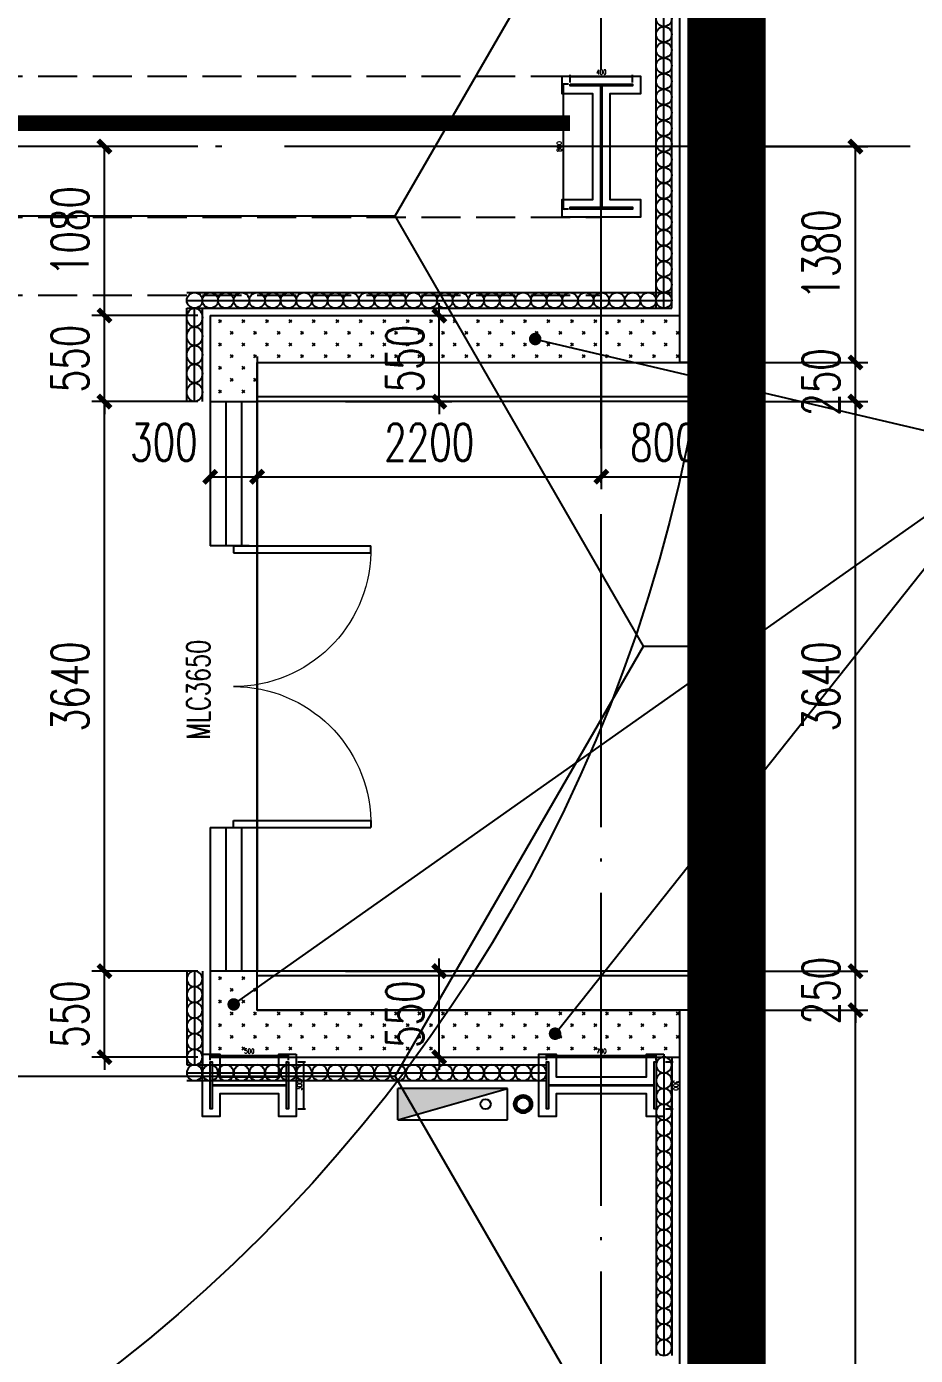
# Model space of a CAD drawing. Extents: x -821772 to -21949, y 506164 to 1049594.
# Drawn here: x -132528 to -126847, y 559144 to 567637 of the extents above; entities that cross this region are included whole.
import ezdxf
from ezdxf.xclip import XClip

# ---------------------------------------------------------------- set-up
doc = ezdxf.new("R2010")
doc.units = 0
doc.header["$LTSCALE"] = 1000
doc.header["$MEASUREMENT"] = 0
doc.header["$XCLIPFRAME"] = 2
for name, pattern in [('10平面20250807_t3$0$CENTER', [2, 1.25, -0.25, 0.25, -0.25]), ('10平面20250807_t3$0$DASH', [0.35, 0.25, -0.1]), ('10平面20250807_t3$0$DOTE', [2.42, 2, -0.2, 0.02, -0.2]), ('DASH', [0.35, 0.25, -0.1])]:
    doc.linetypes.add(name, pattern=pattern)
doc.layers.get('Defpoints').update_dxf_attribs({"color": 210})
for name, color, linetype, lineweight in [('1-防火分区线', 201, 'DASH', 50), ('10平面20250807_t3$0$LG-ZF消防', 1, 'Continuous', 60), ('10平面20250807_t3$0$柱间支撑', 8, '10平面20250807_t3$0$CENTER', 0)]:
    doc.layers.add(name, color=color, linetype=linetype, lineweight=lineweight)
for name, color, linetype in [('10平面20250807_t3$0$10平面$0$WINDOW', 8, 'Continuous'), ('10平面20250807_t3$0$10平面$0$WINDOW_TEXT', 8, 'Continuous'), ('10平面20250807_t3$0$A-AXIS-DOTE', 8, '10平面20250807_t3$0$DOTE'), ('10平面20250807_t3$0$A-AXIS-DP', 8, 'Continuous'), ('10平面20250807_t3$0$A-AXIS-SYMB', 8, 'Continuous'), ('10平面20250807_t3$0$A-CURTAIN', 8, 'Continuous'), ('10平面20250807_t3$0$A-HATCH-2', 8, 'Continuous'), ('10平面20250807_t3$0$A-HRAIL', 8, 'Continuous'), ('10平面20250807_t3$0$A-LIN-V', 8, 'Continuous'), ('10平面20250807_t3$0$A-WINDOW', 8, 'Continuous'), ('10平面20250807_t3$0$AS-COLN', 8, 'Continuous'), ('10平面20250807_t3$0$AS-WALL', 8, 'Continuous'), ('10平面20250807_t3$0$AS-结构边线层', 8, 'Continuous'), ('10平面20250807_t3$0$CURTWALL', 8, 'Continuous'), ('10平面20250807_t3$0$DIM_SYMB', 8, 'Continuous'), ('10平面20250807_t3$0$PUB_HATCH', 8, 'Continuous'), ('10平面20250807_t3$0$SB_ZF消火栓', 10, 'Continuous'), ('10平面20250807_t3$0$SB_ZF消火栓M', 10, 'Continuous'), ('10平面20250807_t3$0$WINDOW', 8, 'Continuous'), ('PUB_HATCH', 8, 'Continuous')]:
    doc.layers.add(name, color=color, linetype=linetype)
doc.styles.add('10平面20250807_t3$0$10平面$0$_TCH_WINDOW', font='SIMPLEX', dxfattribs={"height": 3.5, "bigfont": 'GBCBIG'})
doc.styles.add('10平面20250807_t3$0$_TCH_DIM_T3', font='SIMPLEX', dxfattribs={"width": 0.705882, "bigfont": 'GBCBIG'})
doc.dimstyles.new('10平面20250807_t3$0$_TCH_ARCH&&10', dxfattribs={"dimtxt": 29.75, "dimasz": 10, "dimexe": 10, "dimexo": 10, "dimgap": 12.625, "dimtad": 1, "dimdec": 0, "dimzin": 0, "dimdsep": 46, "dimtxsty": '10平面20250807_t3$0$_TCH_DIM_T3', "dimblk": '10平面20250807_t3$0$_ArchTick', "dimcen": 0.09, "dimclrt": 7, "dimazin": 2, "dimtfac": 1, "dimtdec": 0, "dimtix": 1, "dimtmove": 2, "dimatfit": 3, "dimfxl": 0, "dimtolj": 1, "dimtzin": 0, "dimarcsym": 0})
doc.dimstyles.new('10平面20250807_t3$0$_TCH_ARCH&&80', dxfattribs={"dimtxt": 238, "dimasz": 80, "dimexe": 80, "dimexo": 80, "dimgap": 101, "dimtad": 1, "dimdec": 0, "dimzin": 0, "dimdsep": 46, "dimtxsty": '10平面20250807_t3$0$_TCH_DIM_T3', "dimblk": '10平面20250807_t3$0$_ArchTick', "dimcen": 0.09, "dimclrt": 7, "dimazin": 2, "dimtfac": 1, "dimtdec": 0, "dimtix": 1, "dimtmove": 2, "dimatfit": 3, "dimfxl": 0, "dimtolj": 1, "dimtzin": 0, "dimarcsym": 0})
pattern_1 = [(45, (25.49, 21.51), (-75.000002, 75.000002), [24, -82.06602]), (135, (192.46, 21.51), (-75.000002, -75.000002), [24, -82.06602])]

# ---------------------------------------------------------------- blocks, each defined once
blk = doc.blocks.new('10平面20250807_t3$0$dote')
at = {"layer": '10平面20250807_t3$0$A-AXIS-DOTE'}
blk.add_line((91882.2, -264080), (91882.2, 36662.3), dxfattribs=at)
at = {"layer": '10平面20250807_t3$0$A-AXIS-DOTE', "ltscale": 2}
blk.add_line((98696.4, -237950), (-97273.6, -237950), dxfattribs=at)
blk = doc.blocks.new('10平面20250807_t3$0$43243')
at = {"layer": '10平面20250807_t3$0$AS-结构边线层'}
blk.add_lwpolyline([(-155994.2, 548520), (-146454.2, 548520), (-146454.2, 549070), (-144354.2, 549070), (-144354.2, 548520), (-128354.2, 548520), (-128354.2, 548810), (-128054.2, 548810), (-128054.2, 561350), (-131054.2, 561350), (-131054.2, 565490), (-128054.2, 565490), (-128054.2, 594490), (-131054.6, 594490), (-131054.6, 601390), (-128054.2, 601390), (-128054.2, 621119.8), (-128354.2, 621119.8), (-144354.2, 621119.8), (-144354.2, 620570), (-146454.2, 620569.9), (-146454.2, 621119.9), (-155994.2, 621119.9)], dxfattribs=at)
blk = doc.blocks.new('10平面20250807_t3$0$4324324')
at = {"layer": '10平面20250807_t3$0$A-HATCH-2', "linetype": '10平面20250807_t3$0$DASH'}
for p, q in [((-313054.2, 567320), (-128854.2, 567320)), ((-313054.2, 566419.9), (-128854.2, 566419.9)), ((-313054.2, 565919.9), (-128854.2, 565919.9))]:
    blk.add_line(p, q, dxfattribs=at)
blk = doc.blocks.new('10平面20250807_t3$0$_ArchTick')
at = {"color": 0, "linetype": 'ByBlock', "const_width": 0.4}
blk.add_lwpolyline([(-0.5, -0.5), (0.5, 0.5)], dxfattribs=at)
blk = doc.blocks.new('*D10492')
at = {"layer": '10平面20250807_t3$0$A-AXIS-DP', "color": 0, "lineweight": -2}
for p, q in [((-165054.2, 621030), (-165054.2, 621078.7)), ((-165054.2, 621068.7), (-164654.2, 621068.7)), ((-164654.2, 621030), (-164654.2, 621078.7))]:
    blk.add_line(p, q, dxfattribs=at)
at = {"layer": 'Defpoints', "color": 0}
for p in [(-164654.2, 621068.7), (-165054.2, 621020), (-164654.2, 621020)]:
    blk.add_point(p, dxfattribs=at)
at = {"layer": '10平面20250807_t3$0$A-AXIS-DP', "color": 0, "lineweight": -2, "xscale": 10, "yscale": 10, "zscale": 10, "rotation": 180}
blk.add_blockref('10平面20250807_t3$0$_ArchTick', (-165054.2, 621068.7), dxfattribs=at)
at = {"layer": '10平面20250807_t3$0$A-AXIS-DP', "color": 0, "lineweight": -2, "xscale": 10, "yscale": 10, "zscale": 10}
blk.add_blockref('10平面20250807_t3$0$_ArchTick', (-164654.2, 621068.7), dxfattribs=at)
at = {"layer": '10平面20250807_t3$0$A-AXIS-DP', "color": 7, "insert": (-164854.2, 621096.2), "char_height": 29.75, "attachment_point": 5, "style": '10平面20250807_t3$0$_TCH_DIM_T3'}
blk.add_mtext('\\A1;400', dxfattribs=at)
blk = doc.blocks.new('*D10493')
at = {"layer": '10平面20250807_t3$0$A-AXIS-DP', "color": 0, "lineweight": -2}
for p, q in [((-165064.2, 621020), (-165105.4, 621020)), ((-165095.4, 620220), (-165095.4, 621020)), ((-165064.2, 620220), (-165105.4, 620220))]:
    blk.add_line(p, q, dxfattribs=at)
at = {"layer": 'Defpoints', "color": 0}
for p in [(-165095.4, 621020), (-165054.2, 621020), (-165054.2, 620220)]:
    blk.add_point(p, dxfattribs=at)
at = {"layer": '10平面20250807_t3$0$A-AXIS-DP', "color": 0, "lineweight": -2, "xscale": 10, "yscale": 10, "zscale": 10}
for p, rotation in [((-165095.4, 621020), 90), ((-165095.4, 620220), 270)]:
    blk.add_blockref('10平面20250807_t3$0$_ArchTick', p, dxfattribs=dict(at, rotation=rotation))
at = {"layer": '10平面20250807_t3$0$A-AXIS-DP', "color": 7, "insert": (-165122.9, 620620), "char_height": 29.75, "attachment_point": 5, "rotation": 90, "style": '10平面20250807_t3$0$_TCH_DIM_T3'}
blk.add_mtext('\\A1;800', dxfattribs=at)
blk = doc.blocks.new('*D10488')
at = {"layer": '10平面20250807_t3$0$A-AXIS-DP', "color": 0, "lineweight": -2}
for p, q in [((-195790, 766880), (-195790, 766928.7)), ((-195790, 766918.7), (-195490, 766918.7)), ((-195490, 766880), (-195490, 766928.7))]:
    blk.add_line(p, q, dxfattribs=at)
at = {"layer": 'Defpoints', "color": 0}
for p in [(-195490, 766918.7), (-195790, 766870), (-195490, 766870)]:
    blk.add_point(p, dxfattribs=at)
at = {"layer": '10平面20250807_t3$0$A-AXIS-DP', "color": 0, "lineweight": -2, "xscale": 10, "yscale": 10, "zscale": 10, "rotation": 180}
blk.add_blockref('10平面20250807_t3$0$_ArchTick', (-195790, 766918.7), dxfattribs=at)
at = {"layer": '10平面20250807_t3$0$A-AXIS-DP', "color": 0, "lineweight": -2, "xscale": 10, "yscale": 10, "zscale": 10}
blk.add_blockref('10平面20250807_t3$0$_ArchTick', (-195490, 766918.7), dxfattribs=at)
at = {"layer": '10平面20250807_t3$0$A-AXIS-DP', "color": 7, "insert": (-195640, 766946.2), "char_height": 29.75, "attachment_point": 5, "style": '10平面20250807_t3$0$_TCH_DIM_T3'}
blk.add_mtext('\\A1;300', dxfattribs=at)
blk = doc.blocks.new('*D10489')
at = {"layer": '10平面20250807_t3$0$A-AXIS-DP', "color": 0, "lineweight": -2}
for p, q in [((-195800, 766820), (-195841.2, 766820)), ((-195831.2, 766120), (-195831.2, 766820)), ((-195800, 766120), (-195841.2, 766120))]:
    blk.add_line(p, q, dxfattribs=at)
at = {"layer": 'Defpoints', "color": 0}
for p in [(-195831.2, 766820), (-195790, 766820), (-195790, 766120)]:
    blk.add_point(p, dxfattribs=at)
at = {"layer": '10平面20250807_t3$0$A-AXIS-DP', "color": 0, "lineweight": -2, "xscale": 10, "yscale": 10, "zscale": 10}
for p, rotation in [((-195831.2, 766820), 90), ((-195831.2, 766120), 270)]:
    blk.add_blockref('10平面20250807_t3$0$_ArchTick', p, dxfattribs=dict(at, rotation=rotation))
at = {"layer": '10平面20250807_t3$0$A-AXIS-DP', "color": 7, "insert": (-195858.7, 766470), "char_height": 29.75, "attachment_point": 5, "rotation": 90, "style": '10平面20250807_t3$0$_TCH_DIM_T3'}
blk.add_mtext('\\A1;700', dxfattribs=at)
blk = doc.blocks.new('*D10497')
at = {"layer": '10平面20250807_t3$0$A-AXIS-DP', "color": 0, "lineweight": -2}
for p, q in [((-130794.2, 561020), (-130745.4, 561020)), ((-130755.4, 560720), (-130755.4, 561020)), ((-130794.2, 560720), (-130745.4, 560720))]:
    blk.add_line(p, q, dxfattribs=at)
at = {"layer": 'Defpoints', "color": 0}
for p in [(-130804.2, 561020), (-130755.4, 561020), (-130804.2, 560720)]:
    blk.add_point(p, dxfattribs=at)
at = {"layer": '10平面20250807_t3$0$A-AXIS-DP', "color": 0, "lineweight": -2, "xscale": 10, "yscale": 10, "zscale": 10}
for p, rotation in [((-130755.4, 561020), 90), ((-130755.4, 560720), 270)]:
    blk.add_blockref('10平面20250807_t3$0$_ArchTick', p, dxfattribs=dict(at, rotation=rotation))
at = {"layer": '10平面20250807_t3$0$A-AXIS-DP', "color": 7, "insert": (-130782.9, 560870), "char_height": 29.75, "attachment_point": 5, "rotation": 90, "style": '10平面20250807_t3$0$_TCH_DIM_T3'}
blk.add_mtext('\\A1;300', dxfattribs=at)
blk = doc.blocks.new('*D10498')
at = {"layer": '10平面20250807_t3$0$A-AXIS-DP', "color": 0, "lineweight": -2}
for p, q in [((-131354.2, 561030), (-131354.2, 561071.2)), ((-131354.2, 561061.2), (-130854.2, 561061.2)), ((-130854.2, 561030), (-130854.2, 561071.2))]:
    blk.add_line(p, q, dxfattribs=at)
at = {"layer": 'Defpoints', "color": 0}
for p in [(-131354.2, 561020), (-130854.2, 561061.2), (-130854.2, 561020)]:
    blk.add_point(p, dxfattribs=at)
at = {"layer": '10平面20250807_t3$0$A-AXIS-DP', "color": 0, "lineweight": -2, "xscale": 10, "yscale": 10, "zscale": 10, "rotation": 180}
blk.add_blockref('10平面20250807_t3$0$_ArchTick', (-131354.2, 561061.2), dxfattribs=at)
at = {"layer": '10平面20250807_t3$0$A-AXIS-DP', "color": 0, "lineweight": -2, "xscale": 10, "yscale": 10, "zscale": 10}
blk.add_blockref('10平面20250807_t3$0$_ArchTick', (-130854.2, 561061.2), dxfattribs=at)
at = {"layer": '10平面20250807_t3$0$A-AXIS-DP', "color": 7, "insert": (-131104.2, 561088.7), "char_height": 29.75, "attachment_point": 5, "style": '10平面20250807_t3$0$_TCH_DIM_T3'}
blk.add_mtext('\\A1;500', dxfattribs=at)
blk = doc.blocks.new('10平面20250807_t3$0$23124232432')
at = {"layer": '10平面20250807_t3$0$柱间支撑', "const_width": 100}
blk.add_lwpolyline([(-129054.2, 567020), (-137654.2, 567020)], dxfattribs=at)
blk = doc.blocks.new('10平面20250807_t3$0$99平面图例外参$0$$LinePat$圆环')
for points in [[(0, 150), (300, 150)], [(0, 0), (300, 0)], [(0, -150), (300, -150)]]:
    blk.add_lwpolyline(points)
at = {"color": 0}
blk.add_circle((150, 0), 150, dxfattribs=at)
blk = doc.blocks.new('10平面20250807_t3$0$34242343243')
at = {"layer": '10平面20250807_t3$0$A-HRAIL', "yscale": 0.3333333333333333, "zscale": 0.3333333333333333}
for p, xscale, rotation in [((-128454.2, 567637.2), 0.3333686689378101, 90), ((-128454.2, 567537.2), 0.3333686689378101, 90), ((-128454.2, 567437.2), 0.3333686689378101, 90), ((-128454.2, 567337.2), 0.3333686689378101, 90), ((-128454.2, 567237.1), 0.3333686689378101, 90), ((-128454.2, 567137.1), 0.3333686689378101, 90), ((-128454.2, 567037.1), 0.3333686689378101, 90), ((-128454.2, 566937.1), 0.3333686689378101, 90), ((-128454.2, 566837.1), 0.3333686689378101, 90), ((-128454.2, 566737.1), 0.3333686689378101, 90), ((-128454.2, 566637.1), 0.3333686689378101, 90), ((-128454.2, 566537.1), 0.3333686689378101, 90), ((-128454.2, 566437.1), 0.3333686689378101, 90), ((-128454.2, 566337.1), 0.3333686689378101, 90), ((-128454.2, 566237), 0.3333686689378101, 90), ((-128454.2, 566137), 0.3333686689378101, 90), ((-128454.2, 566037), 0.3333686689378101, 90), ((-128454.2, 565937), 0.3333686689378101, 90), ((-128454.2, 565837), 0.3333686689378101, 90), ((-131454.2, 565717.6), 0.3980000164643085, 90), ((-131454.2, 565598.2), 0.3980000164643085, 90), ((-131454.2, 565478.8), 0.3980000164643085, 90), ((-131454.2, 565359.4), 0.3980000164643085, 90), ((-131454.2, 565240), 0.3980000164643085, 90), ((-131454.2, 561600), -0.3333333325730119, 90), ((-131454.2, 561500), -0.3333333325730119, 90), ((-131454.2, 561400), -0.3333333325730119, 90), ((-131454.2, 561300), -0.3333333325730119, 90), ((-131454.2, 561200), -0.3333333325730119, 90), ((-131454.2, 561100), -0.3333333325730119, 90), ((-128454.2, 561050), -0.3344569287663073, 89.99999999999982), ((-131504.2, 560950), -0.3333636956401544, 180), ((-131404.2, 560950), -0.3333636956401544, 180), ((-131304.2, 560950), -0.3333636956401544, 180), ((-131204.2, 560950), -0.3333636956401544, 180), ((-131104.1, 560950), -0.3333636956401544, 180), ((-131004.1, 560950), -0.3333636956401544, 180), ((-130904.1, 560950), -0.3333636956401544, 180), ((-130804.1, 560950), -0.3333636956401544, 180), ((-130704.1, 560950), -0.3333636956401544, 180), ((-130604.1, 560950), -0.3333636956401544, 180), ((-130504.1, 560950), -0.3333636956401544, 180), ((-130404.1, 560950), -0.3333636956401544, 180), ((-130304.1, 560950), -0.3333636956401544, 180), ((-130204.1, 560950), -0.3333636956401544, 180), ((-130104.1, 560950), -0.3333636956401544, 180), ((-130004, 560950), -0.3333636956401544, 180), ((-129904, 560950), -0.3333636956401544, 180), ((-129804, 560950), -0.3333636956401544, 180), ((-129704, 560950), -0.3333636956401544, 180), ((-129604, 560950), -0.3333636956401544, 180), ((-129504, 560950), -0.3333636956401544, 180), ((-129404, 560950), -0.3333636956401544, 180), ((-129304, 560950), -0.3333636956401544, 180), ((-128454.2, 560949.7), -0.3344569287663073, 89.99999999999982), ((-128454.2, 560849.3), -0.3344569287663073, 89.99999999999982), ((-128454.2, 560749), -0.3344569287663073, 89.99999999999982), ((-128454.2, 560648.7), -0.3344569287663073, 89.99999999999982), ((-128454.2, 560548.3), -0.3344569287663073, 89.99999999999982), ((-128454.2, 560448), -0.3344569287663073, 89.99999999999982), ((-128454.2, 560347.6), -0.3344569287663073, 89.99999999999982), ((-128454.2, 560247.3), -0.3344569287663073, 89.99999999999982), ((-128454.2, 560147), -0.3344569287663073, 89.99999999999982), ((-128454.2, 560046.6), -0.3344569287663073, 89.99999999999982), ((-128454.2, 559946.3), -0.3344569287663073, 89.99999999999982), ((-128454.2, 559846), -0.3344569287663073, 89.99999999999982), ((-128454.2, 559745.6), -0.3344569287663073, 89.99999999999982), ((-128454.2, 559645.3), -0.3344569287663073, 89.99999999999982), ((-128454.2, 559544.9), -0.3344569287663073, 89.99999999999982), ((-128454.2, 559444.6), -0.3344569287663073, 89.99999999999982), ((-128454.2, 559344.3), -0.3344569287663073, 89.99999999999982), ((-128454.2, 559243.9), -0.3344569287663073, 89.99999999999982)]:
    blk.add_blockref('10平面20250807_t3$0$99平面图例外参$0$$LinePat$圆环', p, dxfattribs=dict(at, xscale=xscale, rotation=rotation))
at = {"layer": '10平面20250807_t3$0$A-HRAIL', "xscale": 0.3333333327878446, "yscale": 0.3333333327878446, "zscale": 0.3333333327878446}
for p in [(-131504.2, 565887), (-131404.2, 565887), (-131304.2, 565887), (-131204.2, 565887), (-131104.2, 565887), (-131004.2, 565887), (-130904.2, 565887), (-130804.2, 565887), (-130704.2, 565887), (-130604.2, 565887), (-130504.2, 565887), (-130404.2, 565887), (-130304.2, 565887), (-130204.2, 565887), (-130104.2, 565887), (-130004.2, 565887), (-129904.2, 565887), (-129804.2, 565887), (-129704.2, 565887), (-129604.2, 565887), (-129504.2, 565887), (-129404.2, 565887), (-129304.2, 565887), (-129204.2, 565887), (-129104.2, 565887), (-129004.2, 565887), (-128904.2, 565887), (-128804.2, 565887), (-128704.2, 565887), (-128604.2, 565887), (-128504.2, 565887)]:
    blk.add_blockref('10平面20250807_t3$0$99平面图例外参$0$$LinePat$圆环', p, dxfattribs=at)
blk = doc.blocks.new('10平面20250807_t3$0$A$C5D961328')
at = {"layer": '10平面20250807_t3$0$SB_ZF消火栓'}
blk.add_hatch(color=256, dxfattribs=at).paths.add_polyline_path([(0, 40), (700, 40), (700, 240)])
at = {"layer": '10平面20250807_t3$0$A-LIN-V', "ltscale": 500}
blk.add_circle((350, 40), 10001.4, dxfattribs=at)
at = {"layer": '10平面20250807_t3$0$SB_ZF消火栓'}
for p, q in [((700, 240), (0, 240)), ((0, 240), (0, 40)), ((700, 240), (0, 40)), ((700, 240), (700, 40)), ((0, 40), (700, 40))]:
    blk.add_line(p, q, dxfattribs=at)
at = {"layer": '10平面20250807_t3$0$SB_ZF消火栓', "color": 1}
blk.add_circle((140, 140), 32.5, dxfattribs=at)
blk = doc.blocks.new('10平面20250807_t3$0$we42342343234')
at = {"layer": '10平面20250807_t3$0$LG-ZF消防'}
blk.add_circle((-129354, 560750), 50, dxfattribs=at)
at = {"layer": '10平面20250807_t3$0$SB_ZF消火栓M'}
for p, rotation in [((-138064.2, 566620), 90), ((-129453.9, 560890), 180)]:
    blk.add_blockref('10平面20250807_t3$0$A$C5D961328', p, dxfattribs=dict(at, rotation=rotation))
blk = doc.blocks.new('10平面20250807_t3$0$234243242332')
at = {"layer": '10平面20250807_t3$0$SB_ZF消火栓'}
blk.add_blockref('10平面20250807_t3$0$we42342343234', (0, 0), dxfattribs=at)
blk = doc.blocks.new('*D11330')
at = {"layer": '10平面20250807_t3$0$A-AXIS-DP', "color": 0, "lineweight": -2}
for p, q in [((-129890, 565790), (-129890, 565870)), ((-130490, 565790), (-129810, 565790)), ((-129890, 565240), (-129890, 565790)), ((-130490, 565240), (-129810, 565240)), ((-129890, 565240), (-129890, 565160))]:
    blk.add_line(p, q, dxfattribs=at)
at = {"layer": 'Defpoints', "color": 0}
for p in [(-130570, 565790), (-129890, 565790), (-130570, 565240)]:
    blk.add_point(p, dxfattribs=at)
at = {"layer": '10平面20250807_t3$0$A-AXIS-DP', "color": 0, "lineweight": -2, "xscale": 80, "yscale": 80, "zscale": 80}
for p, rotation in [((-129890, 565790), 270), ((-129890, 565240), 90)]:
    blk.add_blockref('10平面20250807_t3$0$_ArchTick', p, dxfattribs=dict(at, rotation=rotation))
at = {"layer": '10平面20250807_t3$0$A-AXIS-DP', "color": 7, "insert": (-130110, 565515), "char_height": 238, "attachment_point": 5, "rotation": 90, "style": '10平面20250807_t3$0$_TCH_DIM_T3'}
blk.add_mtext('\\A1;550', dxfattribs=at)
blk = doc.blocks.new('*D11331')
at = {"layer": '10平面20250807_t3$0$A-AXIS-DP', "color": 0, "lineweight": -2}
for p, q in [((-130490, 561600), (-129810, 561600)), ((-129890, 561600), (-129890, 561680)), ((-129890, 561050), (-129890, 561600)), ((-130490, 561050), (-129810, 561050)), ((-129890, 561050), (-129890, 560970))]:
    blk.add_line(p, q, dxfattribs=at)
at = {"layer": 'Defpoints', "color": 0}
for p in [(-130570, 561600), (-129890, 561600), (-130570, 561050)]:
    blk.add_point(p, dxfattribs=at)
at = {"layer": '10平面20250807_t3$0$A-AXIS-DP', "color": 0, "lineweight": -2, "xscale": 80, "yscale": 80, "zscale": 80}
for p, rotation in [((-129890, 561600), 270), ((-129890, 561050), 90)]:
    blk.add_blockref('10平面20250807_t3$0$_ArchTick', p, dxfattribs=dict(at, rotation=rotation))
at = {"layer": '10平面20250807_t3$0$A-AXIS-DP', "color": 7, "insert": (-130110, 561325), "char_height": 238, "attachment_point": 5, "rotation": 90, "style": '10平面20250807_t3$0$_TCH_DIM_T3'}
blk.add_mtext('\\A1;550', dxfattribs=at)
blk = doc.blocks.new('*D11815')
at = {"layer": '10平面20250807_t3$0$A-AXIS-DP', "color": 0, "lineweight": -2}
for p, q in [((-127974.2, 561350), (-127150, 561350)), ((-127230, 548920), (-127230, 561350)), ((-127974.2, 548920), (-127150, 548920))]:
    blk.add_line(p, q, dxfattribs=at)
at = {"layer": 'Defpoints', "color": 0}
for p in [(-128054.2, 561350), (-127230, 561350), (-128054.2, 548920)]:
    blk.add_point(p, dxfattribs=at)
at = {"layer": '10平面20250807_t3$0$A-AXIS-DP', "color": 0, "lineweight": -2, "xscale": 80, "yscale": 80, "zscale": 80}
for p, rotation in [((-127230, 561350), 90), ((-127230, 548920), 270)]:
    blk.add_blockref('10平面20250807_t3$0$_ArchTick', p, dxfattribs=dict(at, rotation=rotation))
at = {"layer": '10平面20250807_t3$0$A-AXIS-DP', "color": 7, "insert": (-127450, 555135), "char_height": 238, "attachment_point": 5, "rotation": 90, "style": '10平面20250807_t3$0$_TCH_DIM_T3'}
blk.add_mtext('\\A1;12430', dxfattribs=at)
blk = doc.blocks.new('*D11816')
at = {"layer": '10平面20250807_t3$0$A-AXIS-DP', "color": 0, "lineweight": -2}
for p, q in [((-127974.2, 561600), (-127150, 561600)), ((-127230, 561600), (-127230, 561680)), ((-127230, 561350), (-127230, 561600)), ((-127974.2, 561350), (-127150, 561350)), ((-127230, 561350), (-127230, 561270))]:
    blk.add_line(p, q, dxfattribs=at)
at = {"layer": 'Defpoints', "color": 0}
for p in [(-128054.2, 561600), (-127230, 561600), (-128054.2, 561350)]:
    blk.add_point(p, dxfattribs=at)
at = {"layer": '10平面20250807_t3$0$A-AXIS-DP', "color": 0, "lineweight": -2, "xscale": 80, "yscale": 80, "zscale": 80}
for p, rotation in [((-127230, 561600), 270), ((-127230, 561350), 90)]:
    blk.add_blockref('10平面20250807_t3$0$_ArchTick', p, dxfattribs=dict(at, rotation=rotation))
at = {"layer": '10平面20250807_t3$0$A-AXIS-DP', "color": 7, "insert": (-127450, 561475), "char_height": 238, "attachment_point": 5, "rotation": 90, "style": '10平面20250807_t3$0$_TCH_DIM_T3'}
blk.add_mtext('\\A1;250', dxfattribs=at)
blk = doc.blocks.new('*D11817')
at = {"layer": '10平面20250807_t3$0$A-AXIS-DP', "color": 0, "lineweight": -2}
for p, q in [((-127974.2, 565240), (-127150, 565240)), ((-127230, 561600), (-127230, 565240)), ((-127974.2, 561600), (-127150, 561600))]:
    blk.add_line(p, q, dxfattribs=at)
at = {"layer": 'Defpoints', "color": 0}
for p in [(-128054.2, 565240), (-127230, 565240), (-128054.2, 561600)]:
    blk.add_point(p, dxfattribs=at)
at = {"layer": '10平面20250807_t3$0$A-AXIS-DP', "color": 0, "lineweight": -2, "xscale": 80, "yscale": 80, "zscale": 80}
for p, rotation in [((-127230, 565240), 90), ((-127230, 561600), 270)]:
    blk.add_blockref('10平面20250807_t3$0$_ArchTick', p, dxfattribs=dict(at, rotation=rotation))
at = {"layer": '10平面20250807_t3$0$A-AXIS-DP', "color": 7, "insert": (-127450, 563420), "char_height": 238, "attachment_point": 5, "rotation": 90, "style": '10平面20250807_t3$0$_TCH_DIM_T3'}
blk.add_mtext('\\A1;3640', dxfattribs=at)
blk = doc.blocks.new('*D11818')
at = {"layer": '10平面20250807_t3$0$A-AXIS-DP', "color": 0, "lineweight": -2}
for p, q in [((-127230, 565490), (-127230, 565570)), ((-127974.2, 565490), (-127150, 565490)), ((-127230, 565240), (-127230, 565490)), ((-127974.2, 565240), (-127150, 565240)), ((-127230, 565240), (-127230, 565160))]:
    blk.add_line(p, q, dxfattribs=at)
at = {"layer": 'Defpoints', "color": 0}
for p in [(-128054.2, 565490), (-127230, 565490), (-128054.2, 565240)]:
    blk.add_point(p, dxfattribs=at)
at = {"layer": '10平面20250807_t3$0$A-AXIS-DP', "color": 0, "lineweight": -2, "xscale": 80, "yscale": 80, "zscale": 80}
for p, rotation in [((-127230, 565490), 270), ((-127230, 565240), 90)]:
    blk.add_blockref('10平面20250807_t3$0$_ArchTick', p, dxfattribs=dict(at, rotation=rotation))
at = {"layer": '10平面20250807_t3$0$A-AXIS-DP', "color": 7, "insert": (-127450, 565365), "char_height": 238, "attachment_point": 5, "rotation": 90, "style": '10平面20250807_t3$0$_TCH_DIM_T3'}
blk.add_mtext('\\A1;250', dxfattribs=at)
blk = doc.blocks.new('*D11819')
at = {"layer": '10平面20250807_t3$0$A-AXIS-DP', "color": 0, "lineweight": -2}
for p, q in [((-127974.2, 566870), (-127150, 566870)), ((-127230, 565490), (-127230, 566870)), ((-127974.2, 565490), (-127150, 565490))]:
    blk.add_line(p, q, dxfattribs=at)
at = {"layer": 'Defpoints', "color": 0}
for p in [(-128054.2, 566870), (-127230, 566870), (-128054.2, 565490)]:
    blk.add_point(p, dxfattribs=at)
at = {"layer": '10平面20250807_t3$0$A-AXIS-DP', "color": 0, "lineweight": -2, "xscale": 80, "yscale": 80, "zscale": 80}
for p, rotation in [((-127230, 566870), 90), ((-127230, 565490), 270)]:
    blk.add_blockref('10平面20250807_t3$0$_ArchTick', p, dxfattribs=dict(at, rotation=rotation))
at = {"layer": '10平面20250807_t3$0$A-AXIS-DP', "color": 7, "insert": (-127450, 566180), "char_height": 238, "attachment_point": 5, "rotation": 90, "style": '10平面20250807_t3$0$_TCH_DIM_T3'}
blk.add_mtext('\\A1;1380', dxfattribs=at)
blk = doc.blocks.new('*D11929')
at = {"layer": '10平面20250807_t3$0$A-AXIS-DP', "color": 0, "lineweight": -2}
for p, q in [((-131434.2, 566870), (-132110, 566870)), ((-132030, 565790), (-132030, 566870)), ((-131434.2, 565790), (-132110, 565790))]:
    blk.add_line(p, q, dxfattribs=at)
at = {"layer": 'Defpoints', "color": 0}
for p in [(-132030, 566870), (-131354.2, 566870), (-131354.2, 565790)]:
    blk.add_point(p, dxfattribs=at)
at = {"layer": '10平面20250807_t3$0$A-AXIS-DP', "color": 0, "lineweight": -2, "xscale": 80, "yscale": 80, "zscale": 80}
for p, rotation in [((-132030, 566870), 90), ((-132030, 565790), 270)]:
    blk.add_blockref('10平面20250807_t3$0$_ArchTick', p, dxfattribs=dict(at, rotation=rotation))
at = {"layer": '10平面20250807_t3$0$A-AXIS-DP', "color": 7, "insert": (-132250, 566330), "char_height": 238, "attachment_point": 5, "rotation": 90, "style": '10平面20250807_t3$0$_TCH_DIM_T3'}
blk.add_mtext('\\A1;1080', dxfattribs=at)
blk = doc.blocks.new('*D11930')
at = {"layer": '10平面20250807_t3$0$A-AXIS-DP', "color": 0, "lineweight": -2}
for p, q in [((-132030, 565790), (-132030, 565870)), ((-131434.2, 565790), (-132110, 565790)), ((-132030, 565240), (-132030, 565790)), ((-131434.2, 565240), (-132110, 565240)), ((-132030, 565240), (-132030, 565160))]:
    blk.add_line(p, q, dxfattribs=at)
at = {"layer": 'Defpoints', "color": 0}
for p in [(-132030, 565790), (-131354.2, 565790), (-131354.2, 565240)]:
    blk.add_point(p, dxfattribs=at)
at = {"layer": '10平面20250807_t3$0$A-AXIS-DP', "color": 0, "lineweight": -2, "xscale": 80, "yscale": 80, "zscale": 80}
for p, rotation in [((-132030, 565790), 270), ((-132030, 565240), 90)]:
    blk.add_blockref('10平面20250807_t3$0$_ArchTick', p, dxfattribs=dict(at, rotation=rotation))
at = {"layer": '10平面20250807_t3$0$A-AXIS-DP', "color": 7, "insert": (-132250, 565515), "char_height": 238, "attachment_point": 5, "rotation": 90, "style": '10平面20250807_t3$0$_TCH_DIM_T3'}
blk.add_mtext('\\A1;550', dxfattribs=at)
blk = doc.blocks.new('*D11931')
at = {"layer": '10平面20250807_t3$0$A-AXIS-DP', "color": 0, "lineweight": -2}
for p, q in [((-131434.2, 565240), (-132110, 565240)), ((-132030, 561600), (-132030, 565240)), ((-131434.2, 561600), (-132110, 561600))]:
    blk.add_line(p, q, dxfattribs=at)
at = {"layer": 'Defpoints', "color": 0}
for p in [(-132030, 565240), (-131354.2, 565240), (-131354.2, 561600)]:
    blk.add_point(p, dxfattribs=at)
at = {"layer": '10平面20250807_t3$0$A-AXIS-DP', "color": 0, "lineweight": -2, "xscale": 80, "yscale": 80, "zscale": 80}
for p, rotation in [((-132030, 565240), 90), ((-132030, 561600), 270)]:
    blk.add_blockref('10平面20250807_t3$0$_ArchTick', p, dxfattribs=dict(at, rotation=rotation))
at = {"layer": '10平面20250807_t3$0$A-AXIS-DP', "color": 7, "insert": (-132250, 563420), "char_height": 238, "attachment_point": 5, "rotation": 90, "style": '10平面20250807_t3$0$_TCH_DIM_T3'}
blk.add_mtext('\\A1;3640', dxfattribs=at)
blk = doc.blocks.new('*D11932')
at = {"layer": '10平面20250807_t3$0$A-AXIS-DP', "color": 0, "lineweight": -2}
for p, q in [((-131434.2, 561600), (-132110, 561600)), ((-132030, 561600), (-132030, 561680)), ((-132030, 561050), (-132030, 561600)), ((-131434.2, 561050), (-132110, 561050)), ((-132030, 561050), (-132030, 560970))]:
    blk.add_line(p, q, dxfattribs=at)
at = {"layer": 'Defpoints', "color": 0}
for p in [(-132030, 561600), (-131354.2, 561600), (-131354.2, 561050)]:
    blk.add_point(p, dxfattribs=at)
at = {"layer": '10平面20250807_t3$0$A-AXIS-DP', "color": 0, "lineweight": -2, "xscale": 80, "yscale": 80, "zscale": 80}
for p, rotation in [((-132030, 561600), 270), ((-132030, 561050), 90)]:
    blk.add_blockref('10平面20250807_t3$0$_ArchTick', p, dxfattribs=dict(at, rotation=rotation))
at = {"layer": '10平面20250807_t3$0$A-AXIS-DP', "color": 7, "insert": (-132250, 561325), "char_height": 238, "attachment_point": 5, "rotation": 90, "style": '10平面20250807_t3$0$_TCH_DIM_T3'}
blk.add_mtext('\\A1;550', dxfattribs=at)
blk = doc.blocks.new('*D11933')
at = {"layer": '10平面20250807_t3$0$A-AXIS-DP', "color": 0, "lineweight": -2}
for p, q in [((-128854.2, 565529), (-128854.2, 564680)), ((-128054.2, 565529), (-128054.2, 564680)), ((-128854.2, 564760), (-128054.2, 564760))]:
    blk.add_line(p, q, dxfattribs=at)
at = {"layer": 'Defpoints', "color": 0}
for p in [(-128854.2, 565609), (-128054.2, 565609), (-128054.2, 564760)]:
    blk.add_point(p, dxfattribs=at)
at = {"layer": '10平面20250807_t3$0$A-AXIS-DP', "color": 0, "lineweight": -2, "xscale": 80, "yscale": 80, "zscale": 80, "rotation": 180}
blk.add_blockref('10平面20250807_t3$0$_ArchTick', (-128854.2, 564760), dxfattribs=at)
at = {"layer": '10平面20250807_t3$0$A-AXIS-DP', "color": 0, "lineweight": -2, "xscale": 80, "yscale": 80, "zscale": 80}
blk.add_blockref('10平面20250807_t3$0$_ArchTick', (-128054.2, 564760), dxfattribs=at)
at = {"layer": '10平面20250807_t3$0$A-AXIS-DP', "color": 7, "insert": (-128454.2, 564980), "char_height": 238, "attachment_point": 5, "style": '10平面20250807_t3$0$_TCH_DIM_T3'}
blk.add_mtext('\\A1;800', dxfattribs=at)
blk = doc.blocks.new('*D11934')
at = {"layer": '10平面20250807_t3$0$A-AXIS-DP', "color": 0, "lineweight": -2}
for p, q in [((-131054.2, 565529), (-131054.2, 564680)), ((-128854.2, 565529), (-128854.2, 564680)), ((-131054.2, 564760), (-128854.2, 564760))]:
    blk.add_line(p, q, dxfattribs=at)
at = {"layer": 'Defpoints', "color": 0}
for p in [(-131054.2, 565609), (-128854.2, 565609), (-128854.2, 564760)]:
    blk.add_point(p, dxfattribs=at)
at = {"layer": '10平面20250807_t3$0$A-AXIS-DP', "color": 0, "lineweight": -2, "xscale": 80, "yscale": 80, "zscale": 80, "rotation": 180}
blk.add_blockref('10平面20250807_t3$0$_ArchTick', (-131054.2, 564760), dxfattribs=at)
at = {"layer": '10平面20250807_t3$0$A-AXIS-DP', "color": 0, "lineweight": -2, "xscale": 80, "yscale": 80, "zscale": 80}
blk.add_blockref('10平面20250807_t3$0$_ArchTick', (-128854.2, 564760), dxfattribs=at)
at = {"layer": '10平面20250807_t3$0$A-AXIS-DP', "color": 7, "insert": (-129954.2, 564980), "char_height": 238, "attachment_point": 5, "style": '10平面20250807_t3$0$_TCH_DIM_T3'}
blk.add_mtext('\\A1;2200', dxfattribs=at)
blk = doc.blocks.new('*D11935')
at = {"layer": '10平面20250807_t3$0$A-AXIS-DP', "color": 0, "lineweight": -2}
for p, q in [((-131354.2, 565529), (-131354.2, 564680)), ((-131054.2, 565529), (-131054.2, 564680)), ((-131354.2, 564760), (-131054.2, 564760))]:
    blk.add_line(p, q, dxfattribs=at)
at = {"layer": 'Defpoints', "color": 0}
for p in [(-131354.2, 565609), (-131054.2, 565609), (-131054.2, 564760)]:
    blk.add_point(p, dxfattribs=at)
at = {"layer": '10平面20250807_t3$0$A-AXIS-DP', "color": 0, "lineweight": -2, "xscale": 80, "yscale": 80, "zscale": 80, "rotation": 180}
blk.add_blockref('10平面20250807_t3$0$_ArchTick', (-131354.2, 564760), dxfattribs=at)
at = {"layer": '10平面20250807_t3$0$A-AXIS-DP', "color": 0, "lineweight": -2, "xscale": 80, "yscale": 80, "zscale": 80}
blk.add_blockref('10平面20250807_t3$0$_ArchTick', (-131054.2, 564760), dxfattribs=at)
at = {"layer": '10平面20250807_t3$0$A-AXIS-DP', "color": 7, "insert": (-131650.2, 564980), "char_height": 238, "attachment_point": 5, "style": '10平面20250807_t3$0$_TCH_DIM_T3'}
blk.add_mtext('\\A1;300', dxfattribs=at)
blk = doc.blocks.new('10平面20250807_t3$0$10平面$0$$DorLib2D$00000002')
for p, q in [((-0.5, 0), (-0.5, 0.4875)), ((-0.475, 0.4875), (-0.5, 0.4875)), ((-0.475, 0), (-0.475, 0.4875)), ((0.475, 0), (0.475, 0.4875)), ((0.475, 0.4875), (0.5, 0.4875)), ((0.5, 0), (0.5, 0.4875)), ((-0.5, 0), (-0.475, 0)), ((0.5, 0), (0.475, 0))]:
    blk.add_line(p, q)
at = {"lineweight": 13}
for centre, start, end in [((-0.4875, 0), 0, 88.5307), ((0.4875, 0), 91.4693, 180)]:
    blk.add_arc(centre, 0.4875, start, end, dxfattribs=at)
blk = doc.blocks.new('10平面20250807_t3$0$w42343243')
at = {"layer": '10平面20250807_t3$0$A-HATCH-2'}
blk.add_lwpolyline([(-165104.2, 621070), (-164604.2, 621070), (-164604.2, 620958), (-164800.2, 620958), (-164800.2, 620282), (-164604.2, 620282), (-164604.2, 620170), (-165104.2, 620170), (-165104.2, 620282), (-164908.2, 620282), (-164908.2, 620958), (-165104.2, 620958)], close=True, dxfattribs=at)
at = {"layer": '10平面20250807_t3$0$AS-COLN', "color": 3}
blk.add_lwpolyline([(-165054.2, 621020), (-164654.2, 621020), (-164654.2, 621008), (-164850.2, 621008), (-164850.2, 620232), (-164654.2, 620232), (-164654.2, 620220), (-165054.2, 620220), (-165054.2, 620232), (-164858.2, 620232), (-164858.2, 621008), (-165054.2, 621008)], close=True, dxfattribs=at)
at = {"layer": '10平面20250807_t3$0$A-AXIS-DP'}
for p1, p2, distance, picture, middle in [((-165054.2, 621020), (-164654.2, 621020), 48.8, '*D10492', (-164854.2, 621096.2)), ((-165054.2, 620220), (-165054.2, 621020), 41.2, '*D10493', (-165122.9, 620620))]:
    dim = blk.add_aligned_dim(p1=p1, p2=p2, distance=distance, dimstyle='10平面20250807_t3$0$_TCH_ARCH&&10', dxfattribs=at)
    dim.commit()
    dim.dimension.update_dxf_attribs({"geometry": picture, "text_midpoint": middle})
blk = doc.blocks.new('10平面20250807_t3$0$nt66')
at = {"layer": '10平面20250807_t3$0$A-HATCH-2'}
blk.add_lwpolyline([(-195840, 766870), (-195440, 766870), (-195440, 766758), (-195586, 766758), (-195586, 766182), (-195440, 766182), (-195440, 766070), (-195840, 766070), (-195840, 766182), (-195694, 766182), (-195694, 766758), (-195840, 766758)], close=True, dxfattribs=at)
at = {"layer": '10平面20250807_t3$0$AS-COLN'}
blk.add_lwpolyline([(-195790, 766820), (-195490, 766820), (-195490, 766808), (-195636, 766808), (-195636, 766132), (-195490, 766132), (-195490, 766120), (-195790, 766120), (-195790, 766132), (-195644, 766132), (-195644, 766808), (-195790, 766808)], close=True, dxfattribs=at)
at = {"layer": '10平面20250807_t3$0$A-AXIS-DP'}
for p1, p2, distance, picture, middle in [((-195790, 766870), (-195490, 766870), 48.8, '*D10488', (-195640, 766946.2)), ((-195790, 766120), (-195790, 766820), 41.2, '*D10489', (-195858.7, 766470))]:
    dim = blk.add_aligned_dim(p1=p1, p2=p2, distance=distance, dimstyle='10平面20250807_t3$0$_TCH_ARCH&&10', dxfattribs=at)
    dim.commit()
    dim.dimension.update_dxf_attribs({"geometry": picture, "text_midpoint": middle})
blk = doc.blocks.new('10平面20250807_t3$0$42343')
at = {"layer": '10平面20250807_t3$0$A-HATCH-2'}
blk.add_lwpolyline([(-130804.2, 561070), (-130804.2, 560670), (-130916.2, 560670), (-130916.2, 560816), (-131292.2, 560816), (-131292.2, 560670), (-131404.2, 560670), (-131404.2, 561070), (-131292.2, 561070), (-131292.2, 560924), (-130916.2, 560924), (-130916.2, 561070)], close=True, dxfattribs=at)
at = {"layer": '10平面20250807_t3$0$AS-COLN'}
blk.add_lwpolyline([(-130854.2, 561020), (-130854.2, 560720), (-130866.2, 560720), (-130866.2, 560866), (-131342.2, 560866), (-131342.2, 560720), (-131354.2, 560720), (-131354.2, 561020), (-131342.2, 561020), (-131342.2, 560874), (-130866.2, 560874), (-130866.2, 561020)], close=True, dxfattribs=at)
at = {"rotation": 270}
blk.add_blockref('10平面20250807_t3$0$nt66', (-895324, 365230), dxfattribs=at)
at = {"layer": '10平面20250807_t3$0$A-WINDOW'}
blk.add_blockref('10平面20250807_t3$0$w42343243', (36000, -53750), dxfattribs=at)
at = {"layer": '10平面20250807_t3$0$A-AXIS-DP'}
for p1, p2, distance, picture, middle in [((-131354.2, 561020), (-130854.2, 561020), 41.2, '*D10498', (-131104.2, 561088.7)), ((-130804.2, 560720), (-130804.2, 561020), -48.8, '*D10497', (-130782.9, 560870))]:
    dim = blk.add_aligned_dim(p1=p1, p2=p2, distance=distance, dimstyle='10平面20250807_t3$0$_TCH_ARCH&&10', dxfattribs=at)
    dim.commit()
    dim.dimension.update_dxf_attribs({"geometry": picture, "text_midpoint": middle})
blk = doc.blocks.new('10平面20250807_t3')
at = {"layer": '10平面20250807_t3$0$PUB_HATCH'}
h = blk.add_hatch(dxfattribs=at)
h.set_pattern_fill('石膏板', color=256, scale=30, style=0)
h.set_pattern_definition(pattern_1)
h.paths.add_polyline_path([(-131354.2, 565790), (-131054.2, 565490), (-128354.2, 565490), (-128354.2, 565790)])
h = blk.add_hatch(dxfattribs=at)
h.set_pattern_fill('石膏板', color=256, scale=30, style=0)
h.set_pattern_definition(pattern_1)
h.paths.add_polyline_path([(-131354.2, 565790), (-131354.2, 565240), (-131054.2, 565240), (-131054.2, 565490)])
h = blk.add_hatch(dxfattribs=at)
h.set_pattern_fill('石膏板', color=256, scale=30, style=0)
h.set_pattern_definition(pattern_1)
h.paths.add_polyline_path([(-131054.2, 561350), (-131054.2, 561600), (-131354.2, 561600), (-131354.2, 561050)])
h = blk.add_hatch(dxfattribs=at)
h.set_pattern_fill('石膏板', color=256, scale=30, style=0)
h.set_pattern_definition(pattern_1)
h.paths.add_polyline_path([(-131054.2, 561350), (-131354.2, 561050), (-128354.2, 561050), (-128354.2, 561350)])
at = {"layer": '10平面20250807_t3$0$10平面$0$WINDOW'}
blk.add_line((-131054.2, 564318.5), (-131054.2, 562518.5), dxfattribs=at)
at = {"layer": '10平面20250807_t3$0$A-AXIS-SYMB'}
for p in [(-129276.7, 565640), (-131204.2, 561387), (-129150, 561200)]:
    blk.add_line(p, (-126199.4, 564917.8), dxfattribs=at)
at = {"layer": '10平面20250807_t3$0$A-AXIS-SYMB', "const_width": 40}
for points in [[(-129296.2, 565644.6, 1), (-129257.2, 565635.4, 1)], [(-131220.5, 561375.5, 1), (-131187.8, 561398.5, 1)], [(-129162.4, 561184.3, 1), (-129137.6, 561215.7, 1)]]:
    blk.add_lwpolyline(points, format="xyb", close=True, dxfattribs=at)
at = {"layer": '10平面20250807_t3$0$A-CURTAIN'}
for points in [[(-128054.2, 565490), (-128054.2, 565240), (-131054.2, 565240)], [(-128084.2, 565490), (-128084.2, 565270), (-131054.2, 565270)], [(-128054.2, 561350), (-128054.2, 561600), (-131054.2, 561600)], [(-128084.2, 561350), (-128084.2, 561570), (-131054.2, 561570)]]:
    blk.add_lwpolyline(points, dxfattribs=at)
at = {"layer": '10平面20250807_t3$0$AS-WALL'}
for p, q in [((-131354.2, 565790), (-128354.2, 565790)), ((-131354.2, 565790), (-131354.2, 565240)), ((-128354.2, 565790), (-128354.2, 565490)), ((-131054.2, 565490), (-128354.2, 565490)), ((-131054.2, 565240), (-131054.2, 565490)), ((-131354.2, 565240), (-131054.2, 565240)), ((-131054.2, 561600), (-131354.2, 561600)), ((-131354.2, 561600), (-131354.2, 561050)), ((-131054.2, 561350), (-131054.2, 561600)), ((-131054.2, 561350), (-128354.2, 561350)), ((-131354.2, 561050), (-128354.2, 561050))]:
    blk.add_line(p, q, dxfattribs=at)
at = {"layer": '10平面20250807_t3$0$CURTWALL'}
for p, q in [((-128354.2, 594340), (-128354.2, 565490)), ((-128254.2, 594340), (-128254.2, 565490)), ((-128154.2, 594340), (-128154.2, 565490)), ((-128054.2, 594340), (-128054.2, 565490)), ((-128054.2, 565490), (-128354.2, 565490)), ((-128354.2, 561350), (-128354.2, 548920)), ((-128054.2, 561350), (-128354.2, 561350)), ((-128254.2, 561350), (-128254.2, 548920)), ((-128154.2, 561350), (-128154.2, 548920)), ((-128054.2, 561350), (-128054.2, 548920))]:
    blk.add_line(p, q, dxfattribs=at)
at = {"layer": '10平面20250807_t3$0$WINDOW'}
for p, q in [((-131354.2, 565240), (-131354.2, 564318.5)), ((-131254.2, 565240), (-131254.2, 564318.5)), ((-131154.2, 565240), (-131154.2, 564318.5)), ((-131054.2, 565240), (-131054.2, 564318.5)), ((-131104.2, 564318.5), (-131354.2, 564318.5)), ((-131354.2, 562518.5), (-131054.2, 562518.5)), ((-131354.2, 562518.5), (-131354.2, 561600)), ((-131254.2, 562518.5), (-131254.2, 561600)), ((-131154.2, 562518.5), (-131154.2, 561600)), ((-131054.2, 562518.5), (-131054.2, 561600))]:
    blk.add_line(p, q, dxfattribs=at)
at = {"layer": '10平面20250807_t3$0$10平面$0$WINDOW'}
ref = blk.add_blockref('10平面20250807_t3$0$10平面$0$$DorLib2D$00000002', (-131204.2, 563418.5), dxfattribs=dict(at, xscale=-1800, yscale=1800, zscale=300, rotation=270.0000000014825))
ref.add_attrib('A', 'MLC3650', (-131355.6, 563078.5), dxfattribs={"layer": '10平面20250807_t3$0$10平面$0$WINDOW_TEXT', "ltscale": 500, "height": 148.75, "rotation": 90, "style": '10平面20250807_t3$0$10平面$0$_TCH_WINDOW', "width": 0.705882})
at = {"layer": '10平面20250807_t3$0$A-WINDOW'}
for name in ['10平面20250807_t3$0$43243', '10平面20250807_t3$0$42343', '10平面20250807_t3$0$4324324']:
    blk.add_blockref(name, (0, 0), dxfattribs=at)
at = {"layer": '10平面20250807_t3$0$AS-WALL'}
blk.add_blockref('10平面20250807_t3$0$dote', (-220736.4, 804820), dxfattribs=at)
at = {"layer": '10平面20250807_t3$0$DIM_SYMB'}
blk.add_blockref('10平面20250807_t3$0$34242343243', (0, 0), dxfattribs=at)
at = {"layer": '10平面20250807_t3$0$SB_ZF消火栓', "linetype": 'Continuous'}
blk.add_blockref('10平面20250807_t3$0$234243242332', (0, 0), dxfattribs=at)
at = {"layer": '10平面20250807_t3$0$柱间支撑'}
blk.add_blockref('10平面20250807_t3$0$23124232432', (0, 0), dxfattribs=at)
at = {"layer": '10平面20250807_t3$0$A-AXIS-DP'}
for p1, p2, distance, picture, middle in [((-131354.2, 565790), (-131354.2, 566870), 675.8, '*D11929', (-132250, 566330)), ((-128054.2, 565490), (-128054.2, 566870), -824.2, '*D11819', (-127450, 566180)), ((-131354.2, 565240), (-131354.2, 565790), 675.8, '*D11930', (-132250, 565515)), ((-130570, 565240), (-130570, 565790), -680, '*D11330', (-130110, 565515)), ((-131054.2, 565609), (-128854.2, 565609), -849, '*D11934', (-129954.2, 564980)), ((-128854.2, 565609), (-128054.2, 565609), -849, '*D11933', (-128454.2, 564980)), ((-128054.2, 565240), (-128054.2, 565490), -824.2, '*D11818', (-127450, 565365)), ((-131354.2, 561600), (-131354.2, 565240), 675.8, '*D11931', (-132250, 563420)), ((-128054.2, 561600), (-128054.2, 565240), -824.2, '*D11817', (-127450, 563420)), ((-128054.2, 561350), (-128054.2, 561600), -824.2, '*D11816', (-127450, 561475)), ((-131354.2, 561050), (-131354.2, 561600), 675.8, '*D11932', (-132250, 561325)), ((-130570, 561050), (-130570, 561600), -680, '*D11331', (-130110, 561325)), ((-128054.2, 548920), (-128054.2, 561350), -824.2, '*D11815', (-127450, 555135))]:
    dim = blk.add_aligned_dim(p1=p1, p2=p2, distance=distance, dimstyle='10平面20250807_t3$0$_TCH_ARCH&&80', dxfattribs=at)
    dim.commit()
    dim.dimension.update_dxf_attribs({"geometry": picture, "text_midpoint": middle})
dim = blk.add_linear_dim(base=(-131054.2, 564760), p1=(-131354.2, 565609), p2=(-131054.2, 565609), angle=0, dimstyle='10平面20250807_t3$0$_TCH_ARCH&&80', dxfattribs=at)
dim.commit()
dim.dimension.update_dxf_attribs({"geometry": '*D11935', "text_midpoint": (-131650.2, 564980), "dimtype": 129})

msp = doc.modelspace()

# ---------------------------------------------------------------- block references
at = {"ltscale": 100}
ref = msp.add_blockref('10平面20250807_t3', (0, 0), dxfattribs=at)
XClip(ref).set_block_clipping_path([(-386212.6353242097, 506163.79756496), (-21948.7593967821, 884998.2285294847)])

# ---------------------------------------------------------------- next in the draw order: hatches: boundary and pattern name
at = {"layer": 'PUB_HATCH', "ltscale": 5000}
h = msp.add_hatch(dxfattribs=at)
h.set_pattern_fill('HONEY', color=8, scale=2000)
h.set_pattern_definition([(0, (0, 0), (4762.5, 2749.63), [3175, -6350]), (120, (0, 0), (-4762.499, 2749.631), [3175, -6350]), (60, (0, 0), (0.0006, 5499.261), [-6350, 3175])])
h.paths.add_polyline_path([(-252854.2, 548219.9), (-252854.2, 548720), (-254254.2, 548720), (-254254.2, 548219.9), (-313754.2, 548219.9), (-313754.2, 567383.2), (-296221.3, 621420), (-254254.2, 621420), (-254254.2, 620920), (-252854.2, 620920), (-252854.2, 621420), (-200254.2, 621420), (-200254.2, 620920), (-198854.2, 620920), (-198854.2, 621420), (-146254.2, 621420), (-146254.2, 620920), (-144854.2, 620920), (-144854.2, 621420), (-128054.2, 621420), (-128054.2, 548219.9), (-144854.2, 548219.9), (-144854.2, 548720), (-146254.2, 548720), (-146254.2, 548219.9), (-198854.2, 548219.9), (-198854.2, 548720), (-200254.2, 548720), (-200254.2, 548219.9)])

# ---------------------------------------------------------------- next in the draw order: linework, layer by layer
at = {"layer": '1-防火分区线', "color": 1, "linetype": 'DASH', "ltscale": 5, "const_width": 500}
msp.add_lwpolyline([(-198854.2, 621420), (-146254.2, 621420), (-146254.2, 620920), (-144854.2, 620920), (-144854.2, 621420), (-128054.2, 621420), (-128054.2, 548219.9), (-144854.2, 548219.9), (-144854.2, 548720), (-146254.2, 548720), (-146254.2, 548219.9), (-198854.2, 548219.9)], dxfattribs=at)

doc.saveas('drawing.dxf')
